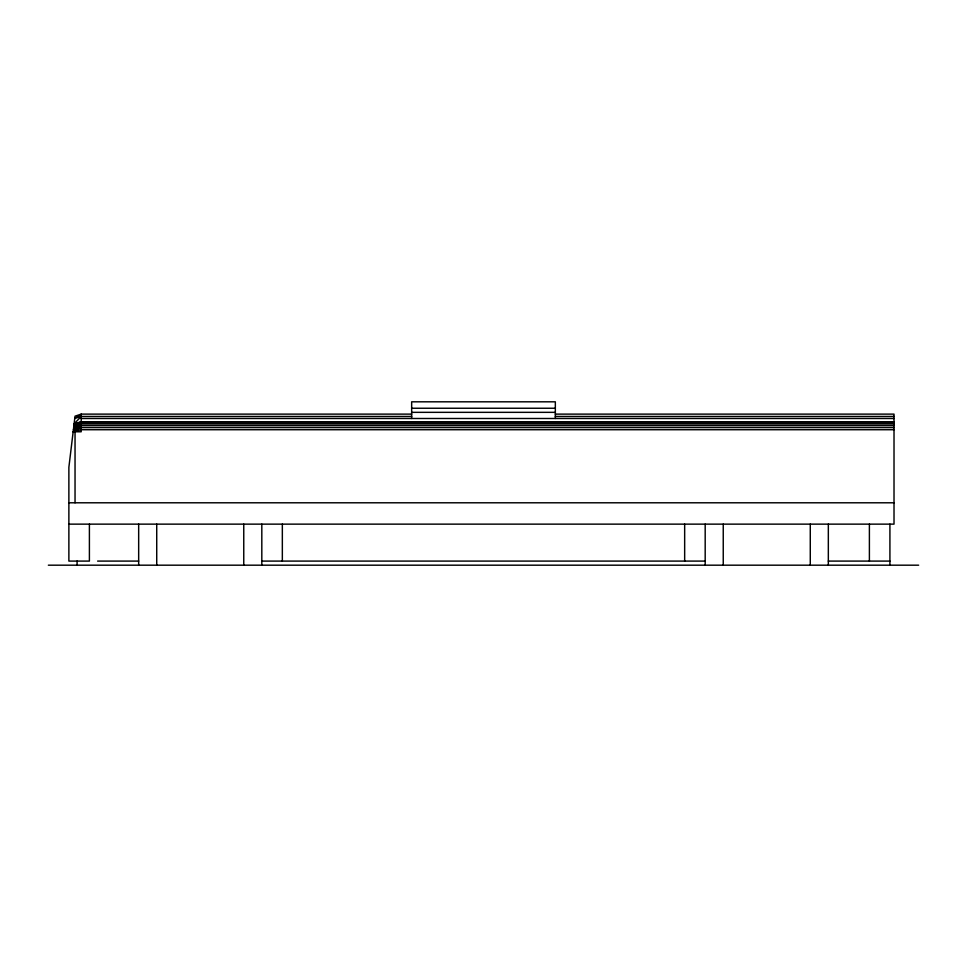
<?xml version="1.0" encoding="UTF-8"?>
<svg xmlns="http://www.w3.org/2000/svg" width="967" height="967" viewBox="0 0 967 967"><rect width="100%" height="100%" fill="white"/><g stroke="black" fill="none" stroke-linecap="round" stroke-linejoin="round"><path stroke-width="1.45" d="M411.664 416.451L81.192 416.451L74.108 423.848L81.192 421.793L894.016 421.793M894.016 425.613L81.192 425.613L73.407 429.65L81.192 427.595L894.016 427.595M411.664 414.118L81.192 414.118L81.192 431.778L73.154 431.778L81.192 427.595M894.016 423.921L81.192 423.921L73.649 427.668L81.192 425.613M894.016 422.615L81.192 422.615L73.855 425.963L81.192 423.921M81.192 421.793L74.012 424.67L81.192 422.615M81.192 416.451L74.749 418.506L81.192 414.118L75.039 416.173L68.875 467.279L68.875 561.09L89.399 561.09L89.399 524.138M73.154 431.778L81.192 429.723L894.016 429.723M411.664 408.243L555.336 408.243M411.664 412.341L555.336 412.341M555.336 414.118L894.016 414.118L894.016 524.138L68.875 524.138M555.336 416.451L894.016 416.451M81.192 418.493L894.016 418.493M68.875 502.792L894.016 502.792M97.607 561.09L138.668 561.09M261.815 561.09L705.185 561.09M828.332 561.09L889.918 561.09M48.35 565.187L918.65 565.187M889.918 524.138L889.918 565.187M869.393 524.138L869.393 561.09M828.332 524.138L828.332 565.187M810.273 524.138L810.273 565.187M723.243 524.138L723.243 565.187M705.185 524.138L705.185 565.187M684.66 524.138L684.66 561.09M555.336 418.493L555.336 401.813L411.664 401.813L411.664 418.493M282.34 524.138L282.34 561.09M261.815 524.138L261.815 565.187M243.757 524.138L243.757 565.187M156.727 524.138L156.727 565.187M138.668 524.138L138.668 565.187M77.082 561.09L77.082 565.187M75.039 431.778L75.039 502.792"/></g></svg>
